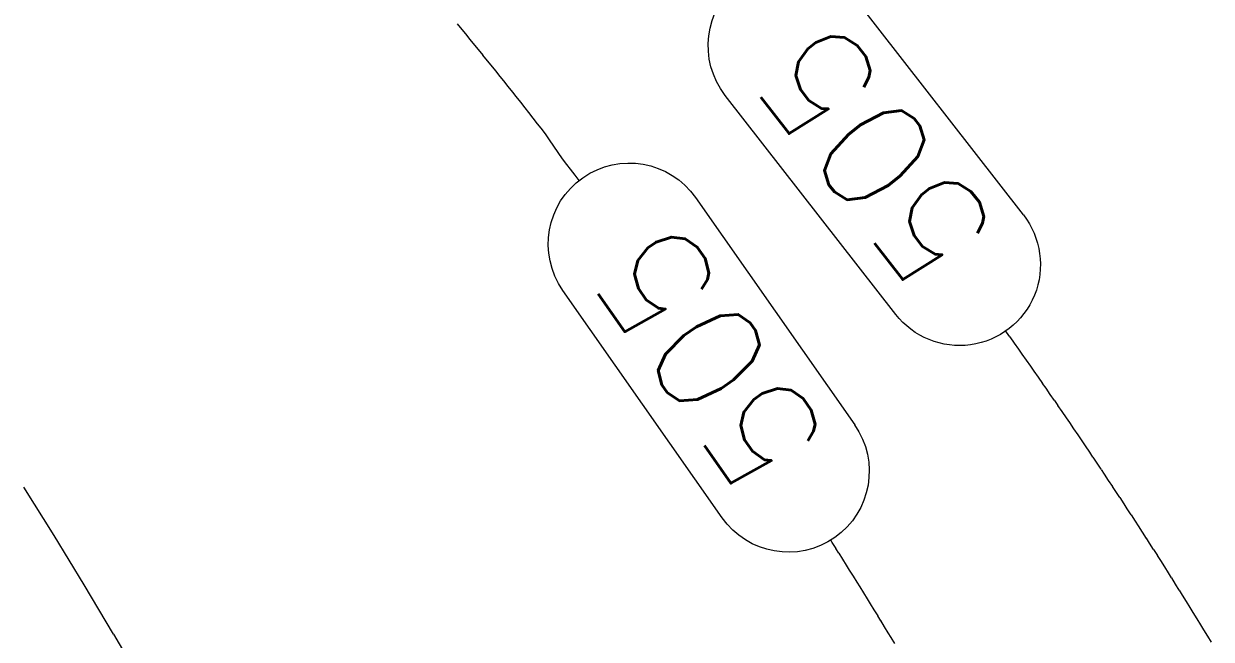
# Model space of a CAD drawing. Header units: feet. Extents: x -406 to 2003, y 7035 to 10885.
# Drawn here: x 679.2 to 734.3, y 10127.8 to 10156.3 of the extents above; entities that cross this region are included whole.
import ezdxf

# ---------------------------------------------------------------- set-up
doc = ezdxf.new("R2010")
doc.units = ezdxf.units.FT
doc.header["$LTSCALE"] = 40
doc.header["$MEASUREMENT"] = 0
doc.layers.add('1 PROPOSED CONTOURS', color=35, linetype='Continuous', lineweight=0)
doc.styles.get("Standard").update_dxf_attribs({"font": 'ARIAL.TTF'})

msp = doc.modelspace()

# ---------------------------------------------------------------- linework, layer by layer
at = {"layer": '1 PROPOSED CONTOURS', "color": 35, "linetype": 'Continuous', "elevation": 505}
for points in [[(717.684, 10157.567), (725.584, 10147.424)], [(719.667, 10142.815), (711.767, 10152.958)], [(711.619, 10133.394), (704.243, 10143.924)]]:
    msp.add_lwpolyline(points, dxfattribs=at)
at = {"layer": '1 PROPOSED CONTOURS', "color": 35, "elevation": 505}
for points in [[(699.565, 10156.02), (699.352, 10156.28)], [(699.735, 10155.814), (699.565, 10156.02)], [(700.538, 10154.828), (700.327, 10155.088)], [(701.125, 10154.1), (700.916, 10154.36)], [(701.5, 10153.632), (701.334, 10153.839)], [(701.916, 10153.11), (701.708, 10153.371)], [(702.287, 10152.641), (702.08, 10152.903)], [(703.233, 10151.445), (703.069, 10151.651)], [(703.432, 10151.179), (703.233, 10151.445)], [(704.023, 10150.308), (703.822, 10150.609)], [(704.218, 10150.029), (704.023, 10150.308)], [(704.595, 10149.536), (704.425, 10149.752)], [(704.807, 10149.264), (704.595, 10149.536)], [(724.951, 10141.771), (725.153, 10141.487)], [(725.153, 10141.487), (725.354, 10141.203)], [(725.714, 10140.694), (725.913, 10140.41)], [(725.913, 10140.41), (726.072, 10140.185)], [(727.371, 10138.311), (727.567, 10138.026)], [(727.567, 10138.026), (727.721, 10137.8)], [(727.721, 10137.8), (727.915, 10137.515)], [(727.915, 10137.515), (728.109, 10137.23)], [(728.8, 10136.206), (728.991, 10135.921)], [(728.991, 10135.921), (729.182, 10135.635)], [(729.333, 10135.408), (729.523, 10135.122)], [(730.238, 10134.038), (730.387, 10133.81)], [(731.277, 10132.438), (731.424, 10132.21)], [(731.424, 10132.21), (731.607, 10131.923)], [(717.392, 10131.19), (717.216, 10131.47)], [(731.791, 10131.637), (731.936, 10131.409)], [(717.531, 10130.968), (717.392, 10131.19)], [(718.019, 10130.187), (717.881, 10130.409)], [(718.366, 10129.628), (718.193, 10129.907)], [(732.948, 10129.805), (733.127, 10129.518)], [(718.503, 10129.405), (718.366, 10129.628)], [(733.127, 10129.518), (733.306, 10129.23)], [(733.306, 10129.23), (733.448, 10129.002)], [(718.983, 10128.623), (718.847, 10128.845)], [(733.448, 10129.002), (733.625, 10128.714)], [(733.943, 10128.198), (734.119, 10127.911)], [(719.628, 10127.56), (719.459, 10127.84)]]:
    msp.add_lwpolyline(points, dxfattribs=at)
at = {"layer": '1 PROPOSED CONTOURS', "color": 35, "extrusion": (0.774285, 0.632838, 0), "elevation": 6968.775}
msp.add_lwpolyline([(7420.336, 505), (7420.672, 505)], dxfattribs=at)
at = {"layer": '1 PROPOSED CONTOURS', "color": 35, "extrusion": (0.774731, 0.632292, 0), "elevation": 6963.542}
msp.add_lwpolyline([(7424.912, 505), (7425.247, 505)], dxfattribs=at)
at = {"layer": '1 PROPOSED CONTOURS', "color": 35, "extrusion": (0.775791, 0.63099, 0), "elevation": 6951.07}
msp.add_lwpolyline([(7436.322, 505), (7436.589, 505)], dxfattribs=at)
at = {"layer": '1 PROPOSED CONTOURS', "color": 35, "extrusion": (0.777293, 0.629139, 0), "elevation": 6933.317}
msp.add_lwpolyline([(7452.207, 505), (7452.542, 505)], dxfattribs=at)
at = {"layer": '1 PROPOSED CONTOURS', "color": 35, "extrusion": (0.778349, 0.627832, 0), "elevation": 6920.788}
msp.add_lwpolyline([(7463.579, 505), (7463.845, 505)], dxfattribs=at)
at = {"layer": '1 PROPOSED CONTOURS', "color": 35, "extrusion": (0.779845, 0.625972, 0), "elevation": 6902.954}
msp.add_lwpolyline([(7479.408, 505), (7479.742, 505)], dxfattribs=at)
at = {"layer": '1 PROPOSED CONTOURS', "color": 35, "extrusion": (0.781947, 0.623346, 0), "elevation": 6877.757}
msp.add_lwpolyline([(7501.987, 505), (7502.32, 505)], dxfattribs=at)
at = {"layer": '1 PROPOSED CONTOURS', "color": 35, "extrusion": (0.783434, 0.621475, 0), "elevation": 6859.808}
msp.add_lwpolyline([(7517.805, 505), (7518.069, 505)], dxfattribs=at)
at = {"layer": '1 PROPOSED CONTOURS', "color": 35, "extrusion": (0.784918, 0.6196, 0), "elevation": 6841.811}
msp.add_lwpolyline([(7533.522, 505), (7533.854, 505)], dxfattribs=at)
at = {"layer": '1 PROPOSED CONTOURS', "color": 35, "extrusion": (0.785961, 0.618276, 0), "elevation": 6829.11}
msp.add_lwpolyline([(7544.773, 505), (7545.037, 505)], dxfattribs=at)
at = {"layer": '1 PROPOSED CONTOURS', "color": 35, "extrusion": (0.787002, 0.616951, 0), "elevation": 6816.384}
msp.add_lwpolyline([(7555.939, 505), (7556.271, 505)], dxfattribs=at)
at = {"layer": '1 PROPOSED CONTOURS', "color": 35, "extrusion": (0.782394, 0.622783, 0), "elevation": 6872.355}
msp.add_lwpolyline([(7504.735, 505), (7505.068, 505)], dxfattribs=at)
at = {"layer": '1 PROPOSED CONTOURS', "color": 35, "extrusion": (0.819254, 0.573431, 0), "elevation": 6397.287}
msp.add_lwpolyline([(7912.695, 505), (7913.026, 505)], dxfattribs=at)
at = {"layer": '1 PROPOSED CONTOURS', "color": 35, "extrusion": (0.831133, 0.556074, 0), "elevation": 6229.461}
msp.add_lwpolyline([(8045.126, 505), (8045.485, 505)], dxfattribs=at)
at = {"layer": '1 PROPOSED CONTOURS', "color": 35, "extrusion": (0.801562, 0.597911, 0), "elevation": 6633.289}
msp.add_lwpolyline([(7714.477, 505), (7714.822, 505)], dxfattribs=at)
at = {"layer": '1 PROPOSED CONTOURS', "color": 35, "extrusion": (0.793857, 0.608105, 0), "elevation": 6731.335}
msp.add_lwpolyline([(7628.156, 505), (7628.462, 505)], dxfattribs=at)
at = {"layer": '1 PROPOSED CONTOURS', "color": 35, "linetype": 'Continuous', "extrusion": (0.819068, 0.573696, 0), "elevation": 6403.857}
msp.add_lwpolyline([(7904.542, 505), (7891.685, 505)], dxfattribs=at)
at = {"layer": '1 PROPOSED CONTOURS', "color": 35, "extrusion": (0.813113, 0.582106, 0), "elevation": 6493.052}
msp.add_lwpolyline([(7824.734, 505), (7824.683, 505)], dxfattribs=at)
at = {"layer": '1 PROPOSED CONTOURS', "color": 35, "extrusion": (0.814072, 0.580764, 0), "elevation": 6480.133}
msp.add_lwpolyline([(7835.386, 505), (7835.11, 505)], dxfattribs=at)
at = {"layer": '1 PROPOSED CONTOURS', "color": 35, "extrusion": (0.816387, 0.577506, 0), "elevation": 6448.774}
msp.add_lwpolyline([(7860.246, 505), (7859.969, 505)], dxfattribs=at)
at = {"layer": '1 PROPOSED CONTOURS', "color": 35, "extrusion": (0.81734, 0.576156, 0), "elevation": 6435.777}
msp.add_lwpolyline([(7870.615, 505), (7870.267, 505)], dxfattribs=at)
at = {"layer": '1 PROPOSED CONTOURS', "color": 35, "extrusion": (0.819639, 0.572881, 0), "elevation": 6404.236}
msp.add_lwpolyline([(7895.333, 505), (7894.986, 505)], dxfattribs=at)
at = {"layer": '1 PROPOSED CONTOURS', "color": 35, "extrusion": (0.820036, 0.572311, 0), "elevation": 6398.748}
msp.add_lwpolyline([(7899.435, 505), (7899.088, 505)], dxfattribs=at)
at = {"layer": '1 PROPOSED CONTOURS', "color": 35, "extrusion": (0.820982, 0.570954, 0), "elevation": 6385.669}
msp.add_lwpolyline([(7909.665, 505), (7909.39, 505)], dxfattribs=at)
at = {"layer": '1 PROPOSED CONTOURS', "color": 35, "extrusion": (0.821926, 0.569594, 0), "elevation": 6372.566}
msp.add_lwpolyline([(7919.951, 505), (7919.605, 505)], dxfattribs=at)
at = {"layer": '1 PROPOSED CONTOURS', "color": 35, "extrusion": (0.822322, 0.569022, 0), "elevation": 6367.056}
msp.add_lwpolyline([(7924.035, 505), (7923.69, 505)], dxfattribs=at)
at = {"layer": '1 PROPOSED CONTOURS', "color": 35, "extrusion": (0.823264, 0.567659, 0), "elevation": 6353.923}
msp.add_lwpolyline([(7934.225, 505), (7933.95, 505)], dxfattribs=at)
at = {"layer": '1 PROPOSED CONTOURS', "color": 35, "extrusion": (0.824203, 0.566294, 0), "elevation": 6340.767}
msp.add_lwpolyline([(7944.468, 505), (7944.123, 505)], dxfattribs=at)
at = {"layer": '1 PROPOSED CONTOURS', "color": 35, "extrusion": (0.827793, 0.561033, 0), "elevation": 6290.046}
msp.add_lwpolyline([(7983.037, 505), (7982.764, 505)], dxfattribs=at)
at = {"layer": '1 PROPOSED CONTOURS', "color": 35, "extrusion": (0.828724, 0.559658, 0), "elevation": 6276.784}
msp.add_lwpolyline([(7993.196, 505), (7992.852, 505)], dxfattribs=at)
at = {"layer": '1 PROPOSED CONTOURS', "color": 35, "extrusion": (0.829114, 0.55908, 0), "elevation": 6271.208}
msp.add_lwpolyline([(7997.228, 505), (7996.884, 505)], dxfattribs=at)
at = {"layer": '1 PROPOSED CONTOURS', "color": 35, "extrusion": (0.830041, 0.557702, 0), "elevation": 6257.916}
msp.add_lwpolyline([(8007.289, 505), (8007.016, 505)], dxfattribs=at)
at = {"layer": '1 PROPOSED CONTOURS', "color": 35, "extrusion": (0.832278, 0.554358, 0), "elevation": 6225.657}
msp.add_lwpolyline([(8031.438, 505), (8031.165, 505)], dxfattribs=at)
at = {"layer": '1 PROPOSED CONTOURS', "color": 35, "extrusion": (0.847413, 0.530934, 0), "elevation": 5956.516}
msp.add_lwpolyline([(8225.086, 510), (8227.735, 510)], dxfattribs=at)
at = {"layer": '1 PROPOSED CONTOURS', "color": 35, "extrusion": (0.833585, 0.552391, 0), "elevation": 6206.669}
msp.add_lwpolyline([(8045.506, 505), (8045.164, 505)], dxfattribs=at)
at = {"layer": '1 PROPOSED CONTOURS', "color": 35, "extrusion": (0.834503, 0.551003, 0), "elevation": 6193.271}
msp.add_lwpolyline([(8055.482, 505), (8055.209, 505)], dxfattribs=at)
at = {"layer": '1 PROPOSED CONTOURS', "color": 35, "extrusion": (0.83542, 0.549613, 0), "elevation": 6179.851}
msp.add_lwpolyline([(8065.51, 505), (8065.168, 505)], dxfattribs=at)
at = {"layer": '1 PROPOSED CONTOURS', "color": 35, "extrusion": (0.835804, 0.549028, 0), "elevation": 6174.208}
msp.add_lwpolyline([(8069.489, 505), (8069.146, 505)], dxfattribs=at)
at = {"layer": '1 PROPOSED CONTOURS', "color": 35, "extrusion": (0.837629, 0.54624, 0), "elevation": 6147.285}
msp.add_lwpolyline([(8089.405, 505), (8089.063, 505)], dxfattribs=at)
at = {"layer": '1 PROPOSED CONTOURS', "color": 35, "extrusion": (0.838011, 0.545653, 0), "elevation": 6141.62}
msp.add_lwpolyline([(8093.365, 505), (8093.023, 505)], dxfattribs=at)
at = {"layer": '1 PROPOSED CONTOURS', "color": 35, "extrusion": (0.83892, 0.544255, 0), "elevation": 6128.117}
msp.add_lwpolyline([(8103.252, 505), (8102.981, 505)], dxfattribs=at)
at = {"layer": '1 PROPOSED CONTOURS', "color": 35, "extrusion": (0.839826, 0.542855, 0), "elevation": 6114.592}
msp.add_lwpolyline([(8113.193, 505), (8112.852, 505)], dxfattribs=at)
at = {"layer": '1 PROPOSED CONTOURS', "color": 35, "extrusion": (0.853436, 0.521197, 0), "elevation": 5861.96}
msp.add_lwpolyline([(8290.064, 510), (8292.741, 510)], dxfattribs=at)
at = {"layer": '1 PROPOSED CONTOURS', "color": 35, "extrusion": (0.840207, 0.542266, 0), "elevation": 6108.905}
msp.add_lwpolyline([(8117.135, 505), (8116.794, 505)], dxfattribs=at)
at = {"layer": '1 PROPOSED CONTOURS', "color": 35, "extrusion": (0.84339, 0.537302, 0), "elevation": 6048.555}
msp.add_lwpolyline([(8160.341, 505), (8160.461, 505)], dxfattribs=at)
at = {"layer": '1 PROPOSED CONTOURS', "color": 35, "extrusion": (0.843763, 0.536716, 0), "elevation": 6042.888}
msp.add_lwpolyline([(8164.207, 505), (8164.538, 505)], dxfattribs=at)
at = {"layer": '1 PROPOSED CONTOURS', "color": 35, "extrusion": (0.844649, 0.535321, 0), "elevation": 6029.383}
msp.add_lwpolyline([(8173.924, 505), (8174.186, 505)], dxfattribs=at)
at = {"layer": '1 PROPOSED CONTOURS', "color": 35, "extrusion": (0.842391, 0.538867, 0), "elevation": 6076.063}
msp.add_lwpolyline([(8140.797, 505), (8140.457, 505)], dxfattribs=at)
at = {"layer": '1 PROPOSED CONTOURS', "color": 35, "extrusion": (0.845533, 0.533923, 0), "elevation": 6015.856}
msp.add_lwpolyline([(8183.554, 505), (8183.884, 505)], dxfattribs=at)
at = {"layer": '1 PROPOSED CONTOURS', "color": 35, "extrusion": (0.844187, 0.536049, 0), "elevation": 6048.826}
msp.add_lwpolyline([(8160.446, 505), (8160.107, 505)], dxfattribs=at)
at = {"layer": '1 PROPOSED CONTOURS', "color": 35, "extrusion": (0.847665, 0.530533, 0), "elevation": 5983.035}
msp.add_lwpolyline([(8206.659, 505), (8206.988, 505)], dxfattribs=at)
at = {"layer": '1 PROPOSED CONTOURS', "color": 35, "extrusion": (0.844563, 0.535456, 0), "elevation": 6043.095}
msp.add_lwpolyline([(8164.352, 505), (8164.012, 505)], dxfattribs=at)
at = {"layer": '1 PROPOSED CONTOURS', "color": 35, "extrusion": (0.845457, 0.534044, 0), "elevation": 6029.435}
msp.add_lwpolyline([(8174.105, 505), (8173.835, 505)], dxfattribs=at)
at = {"layer": '1 PROPOSED CONTOURS', "color": 35, "extrusion": (0.858101, 0.513481, 0), "elevation": 5786.969}
msp.add_lwpolyline([(8339.927, 510), (8342.585, 510)], dxfattribs=at)
at = {"layer": '1 PROPOSED CONTOURS', "color": 35, "extrusion": (0.848033, 0.529943, 0), "elevation": 5977.326}
msp.add_lwpolyline([(8210.488, 505), (8210.818, 505)], dxfattribs=at)
at = {"layer": '1 PROPOSED CONTOURS', "color": 35, "extrusion": (0.846349, 0.532628, 0), "elevation": 6015.753}
msp.add_lwpolyline([(8183.911, 505), (8183.571, 505)], dxfattribs=at)
at = {"layer": '1 PROPOSED CONTOURS', "color": 35, "extrusion": (0.846723, 0.532034, 0), "elevation": 6010}
msp.add_lwpolyline([(8187.797, 505), (8187.458, 505)], dxfattribs=at)
at = {"layer": '1 PROPOSED CONTOURS', "color": 35, "extrusion": (0.849784, 0.527131, 0), "elevation": 5950.092}
msp.add_lwpolyline([(8229.655, 505), (8229.984, 505)], dxfattribs=at)
at = {"layer": '1 PROPOSED CONTOURS', "color": 35, "extrusion": (0.847613, 0.530616, 0), "elevation": 5996.289}
msp.add_lwpolyline([(8197.505, 505), (8197.236, 505)], dxfattribs=at)
at = {"layer": '1 PROPOSED CONTOURS', "color": 35, "extrusion": (0.851892, 0.523717, 0), "elevation": 5917.028}
msp.add_lwpolyline([(8252.543, 505), (8252.871, 505)], dxfattribs=at)
at = {"layer": '1 PROPOSED CONTOURS', "color": 35, "extrusion": (0.852257, 0.523123, 0), "elevation": 5911.276}
msp.add_lwpolyline([(8256.335, 505), (8256.663, 505)], dxfattribs=at)
at = {"layer": '1 PROPOSED CONTOURS', "color": 35, "extrusion": (0.853989, 0.520292, 0), "elevation": 5883.842}
msp.add_lwpolyline([(8275.32, 505), (8275.648, 505)], dxfattribs=at)
at = {"layer": '1 PROPOSED CONTOURS', "color": 35, "extrusion": (0.851009, 0.525152, 0), "elevation": 5943.433}
msp.add_lwpolyline([(8234.359, 505), (8234.021, 505)], dxfattribs=at)
at = {"layer": '1 PROPOSED CONTOURS', "color": 35, "extrusion": (0.854351, 0.519696, 0), "elevation": 5878.069}
msp.add_lwpolyline([(8279.093, 505), (8279.421, 505)], dxfattribs=at)
at = {"layer": '1 PROPOSED CONTOURS', "color": 35, "extrusion": (0.855213, 0.518277, 0), "elevation": 5864.313}
msp.add_lwpolyline([(8288.583, 505), (8288.843, 505)], dxfattribs=at)
at = {"layer": '1 PROPOSED CONTOURS', "color": 35, "extrusion": (0.851888, 0.523724, 0), "elevation": 5929.618}
msp.add_lwpolyline([(8243.975, 505), (8243.707, 505)], dxfattribs=at)
at = {"layer": '1 PROPOSED CONTOURS', "color": 35, "extrusion": (0.861684, 0.507445, 0), "elevation": 5728.293}
msp.add_lwpolyline([(8377.744, 510), (8380.337, 510)], dxfattribs=at)
at = {"layer": '1 PROPOSED CONTOURS', "color": 35, "extrusion": (0.853133, 0.521693, 0), "elevation": 5909.961}
msp.add_lwpolyline([(8257.473, 505), (8257.136, 505)], dxfattribs=at)
at = {"layer": '1 PROPOSED CONTOURS', "color": 35, "linetype": 'Continuous', "extrusion": (0, 0, -1)}
for centre, start, end in [((-714.725, 10155.263, -505), 322.0853, 142.0853), ((-707.315, 10146.076, -505), 324.9916, 144.9916), ((-722.626, 10145.119, -505), 142.0853, 322.0853), ((-714.691, 10135.545, -505), 144.9916, 324.9916)]:
    msp.add_arc(centre, 3.75, start, end, dxfattribs=at)

# ---------------------------------------------------------------- texts
at = {"layer": '1 PROPOSED CONTOURS', "color": 35, "linetype": 'Continuous', "char_height": 5, "width": 18.80952, "attachment_point": 1}
for insert, rotation in [((720.654, 10143.583, 505), 127.9147), ((712.643, 10134.111, 505), 125.0084)]:
    msp.add_mtext('\\Fsimplex.shx;\\W1.0000000000;\\T1.0000000000;\\o\\l505', dxfattribs=dict(at, insert=insert, rotation=rotation))

doc.saveas('drawing.dxf')
